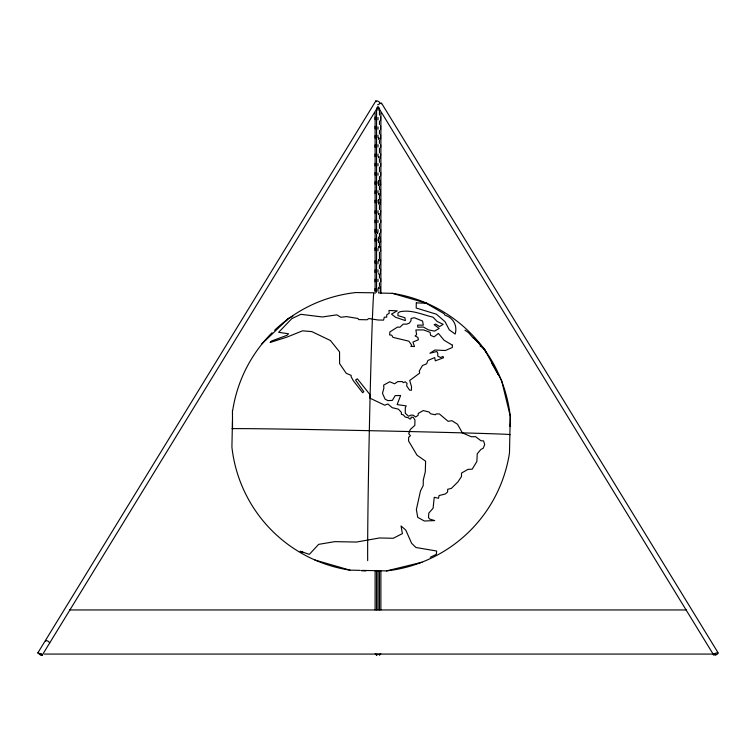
<?xml version="1.0" encoding="UTF-8"?>
<svg xmlns="http://www.w3.org/2000/svg" width="756" height="756" viewBox="0 0 756 756"><rect width="100%" height="100%" fill="white"/><g stroke="black" fill="none" stroke-linecap="round" stroke-linejoin="round"><path stroke-width="1.13" d="M375.108 609.95L375.118 570.978M375.118 293.422L375.127 112.72M376.554 609.95L376.554 570.978M376.564 292.241L376.564 234.369M376.564 232.007L376.564 107.995M378 609.95L378 570.978M378.009 291.06L378.009 288.697M378.009 281.61L378.009 279.248M378.009 272.169L378.009 269.807M378.009 263.901L378.009 261.538M378.009 250.907L378.009 248.544M378.009 232.007L378.009 229.644M378.009 222.557L378.009 220.194M378.009 213.107L378.009 210.744M378.009 193.035L378.009 190.673M378.009 175.316L378.009 172.954M378.009 165.866L378.009 163.504M378.009 156.416L378.009 154.054M378.009 146.966L378.009 144.613M378.009 137.526L378.009 135.163M378.009 129.257L378.009 126.895M378.009 119.807L378.009 117.445M378.009 110.357L378.009 106.813L713.834 655.244C715.129 651.54 721.678 652.532 715.28 655.244L714.562 654.072M379.446 609.95L379.446 570.978M379.446 286.335L379.446 282.791M379.446 278.066L379.446 274.522M379.446 268.616L379.446 265.072M379.446 259.176L379.446 252.088M379.446 246.182L379.446 242.638M379.446 236.732L379.455 233.188M379.455 228.463L379.455 223.738M379.455 219.013L379.455 215.469M379.455 209.563L379.455 204.838M379.455 198.932L379.455 195.388M379.455 189.491L379.455 185.948M379.455 180.041L379.455 176.498M379.455 171.773L379.455 167.048M379.455 162.323L379.455 158.779M379.455 152.873L379.455 148.148M379.455 143.423L379.455 139.879M379.455 133.973L379.455 130.429M379.455 124.532L379.455 120.988M379.455 115.082L379.455 107.995M380.882 609.95L380.882 570.978M380.892 293.422L380.892 112.72M232.527 428.964L232.451 410.413M232.461 420.827L231.912 447.098A140.03 140.011 -59 0 0 349.886 570.137L360.168 570.355M510.527 422.916L510.253 426.535L510.291 416.263L501.682 380.788L497.968 373.757M380.58 120.346L380.58 116.433M378.661 138.064L378.463 138.83M379.087 137.998L378.728 138.934M380.58 129.588L380.58 125.666M380.58 138.821L380.58 134.908M380.58 166.537L380.674 163.334M378.69 180.656L377.896 182.442M377.896 183.651L378.661 184.247L378.463 185.012M380.58 175.77L380.674 172.566M380.58 185.003L380.296 180.419M378.69 199.537L377.896 200.916M377.896 202.126L378.661 202.721L378.463 203.487M378.69 237.044L378.661 238.716L377.896 239.302M377.896 240.512L378.661 241.107L378.463 241.882M380.58 232.631L380.674 229.437M380.58 241.873L380.296 237.28M378.661 260.792L378.69 260.007M380.58 251.105L380.296 246.522M37.838 652.891L40.72 655.244L41.438 654.072L37.838 652.891L375.836 100.935C378.803 100.35 382.092 103.808 377.622 104.819M40.002 654.072L42.166 655.244L41.438 654.072M49.698 642.95L48.497 641.419L46.296 640.455M375.836 100.935L376.176 101.758M375.212 653.713L376.554 655.244L378 654.072M381.525 103.789L381.43 103.156L380.164 103.288M379.039 156.879L378.491 157.598M380.296 157.966L380.674 154.101M379.039 193.829L378.491 194.547M380.296 194.906L380.296 189.661M380.296 204.148L380.58 199.565M379.039 213.75L378.728 214.269M380.296 214.827L380.674 210.962M380.296 264.619L380.58 260.036M380.296 273.852L380.58 269.268M380.296 292.326L380.296 287.072M42.166 655.244L378 106.823M378.463 194.254L378.69 193.687L378.69 194.67M378.463 214.165L378.69 213.608L378.69 214.591M378.728 241.986L378.728 237.838M261.633 344.075L288.064 318.796M378.491 185.305L379.087 184.18L378.728 180.977M378.491 203.78L379.087 202.655L378.728 199.452M45.549 640.455L45.71 641.419M430.24 557.276L436.325 554.346L436.675 551.02L415.961 547.505L411.623 543.299L405.783 530.098L401.049 525.959L402.39 533.623L393.196 538.281L379.531 537.97L356.435 542.052L334.804 541.646L318.616 544.367L309.374 554.356L300.113 551.266L303.562 552.513M386.458 570.922L422.018 562.237M69.637 609.95L686.363 609.95M44.349 654.072L713.38 654.072M713.957 654.072L715.998 654.072M379.71 293.054L392.279 293.319L427.282 303.468M362.455 570.402L386.429 570.903A140.03 140.011 -59 0 0 509.487 452.91L510.253 416.367A140.03 140.011 -59 0 0 392.279 293.319M361.321 570.506L365.989 570.61M361.311 570.685L365.98 570.789M314.874 559.998L349.915 570.156M480.107 346.097C483.377 347.136 485.295 350.444 486.703 353.354L486.401 352.863L498.591 375.099L491.655 362.984M377.594 233.046L376.885 232.498M377.698 232.848L377.216 232.479M479.559 344.018L473.483 337.677L481.563 346.059M510.102 434.776L509.638 434.502A140.03 1.021 1.2 0 0 387.601 431.062L351.058 430.296A140.03 1.021 1.2 0 0 232.064 428.68M292.874 316.263L287.951 318.654L286.155 320.818M464.949 330.174L468.436 332.593L473.388 338.197M378.491 246.891L379.039 247.599M480.514 345.048L480.088 344.613L484.502 349.593L483.273 347.873M482.64 347.184L483.112 347.656M478.803 343.252L484.227 348.818L485.919 352.079L484.086 348.733M378.728 259.922L379.087 260.858M378.728 287.63L379.039 288.159M378.463 181.081L378.69 181.648M378.463 199.556L378.69 200.113M378.463 237.942L378.69 238.509M378.463 260.026L378.69 260.584M378.463 287.734L378.69 288.301M381.61 103.288L718.162 652.891M375.222 232.631L375.505 233.302M380.788 653.713L379.446 655.244L379.446 654.072M380.58 278.501L380.674 281.704M380.674 144.859L380.674 147.344M380.674 220.194L380.674 222.68M378.69 138.272L378.69 138.849M378.69 156.813L378.69 157.73M378.69 184.455L378.69 185.031M378.69 202.92L378.69 203.912M378.69 241.315L378.69 241.892M378.69 246.758L378.69 247.675M378.69 273.209L378.69 274.097M378.69 287.308L378.69 288.225M378.69 292.09L378.69 293.13M377.112 232.338L377.112 233.538M376.554 654.072L376.554 655.244M375.127 117.152L375.127 119.637M375.127 126.384L375.127 128.87M375.127 135.626L375.127 138.102M375.127 144.859L375.127 147.344M375.127 154.101L375.127 156.577M375.127 163.334L375.127 165.819M375.127 172.566L375.127 175.052M375.127 181.809L375.127 184.284M375.127 191.041L375.127 193.527M375.127 200.283L375.127 202.759M375.127 210.962L375.127 213.438M375.127 220.194L375.127 222.68M375.127 229.437L375.127 231.912M375.127 238.669L375.127 241.155M375.127 247.902L375.127 250.387M375.127 260.754L375.127 263.23M375.127 269.986L375.127 272.472M375.127 279.219L375.127 281.704M375.127 288.461L375.127 290.937M232.678 410.546A140.03 140.011 -59 0 1 272.056 332.744M274.608 330.259A140.03 140.011 -59 0 1 355.736 292.553L373.776 292.799A140.03 1.786 -88.8 0 0 369.722 412.407L368.947 448.951A140.03 1.786 -88.8 0 0 367.681 560.659M452.371 345.152L452.343 347.505L445.36 350.51L434.927 350.028L429.89 353.26L436.77 351.493L437.715 353.052L437.809 356.208L440.568 357.493L443.073 356.463L443.507 357.796L435.295 360.82L434.709 357.579L427.924 360.461L426.592 363.825L422.491 365.498L419.268 371.035L419.675 373.105L409.686 380.495L411.519 386.647L411.444 390.257L409.62 390.162L406.615 385.796L407.087 383.462L405.225 381.799L403.354 382.678L402.268 381.553L397.732 381.619L394.594 383.783L389.727 381.771L383.651 385.106L383.887 388.111L382.479 393.375L385.116 399.177L387.875 400.585L392.336 400.425L395.18 395.624L400.614 395.482L397.146 404.573L406.218 405.887L405.32 407.739L405.254 413.163L408.514 416.263L410.999 415.091L413.419 415.261L415.583 416.991L418.153 415.337L418.191 413.456L423.237 410.565L429.162 412.048L430.504 413.759L435.39 414.789L436.155 413.901L439.434 413.976L448.11 421.319L451.89 420.686L457.512 424.248L462.351 432.848L471.29 436.751L475.552 436.656L481.052 440.805L483.538 440.89L484.719 444.556L483.207 448.27L480.873 449.451L477.244 453.808L476.866 461.5L472.226 469.155L467.898 469.4L461.519 473.076L461.472 476.592L457.89 481.931L451.37 488.385L447.684 489.293L447.609 491.995L445.284 493.999L439.028 495.567L438.556 498.261L434.246 497.297L433.094 508.23L428.803 513.116L428.501 517.624L429.663 519.041L434.709 520.582L424.371 521.007L417.737 517.35L416.367 509.525L420.497 490.899L423.199 485.626L423.303 479.928L425.288 471.839L425.619 461.217L417.047 455.206L408.571 440.975L408.646 437.223L410.413 435.796L408.722 433.585L410.281 429.502L414.836 425.373L414.95 420.052L413.201 417.236L411.084 417.17L411.056 418.408L410.064 419.136L408.164 417.681L405.197 417.038L403.411 414.912L401.37 414.326L401.408 412.398L398.44 409.176L392.166 407.673L387.913 403.978L384.747 405.188L369.882 398.128L370.128 394.821L357.38 378.794L355.566 379.985L363.816 391.702L362.682 392.742L353.298 380.693L351.134 376.705L351.171 375.373L346.239 373.313L339.605 363.608L339.548 351.89L330.438 340.521L311.822 331.6L302.542 330.835L286.855 337.157L270.128 342.468L271.536 341.022L287.063 335.286L288.546 333.783L278.643 332.319L291.816 318.626L300.831 314.316L322.387 316.962L336.789 314.855L340.918 317.274L346.503 316.594L357.909 318.465L358.741 319.599L367.057 319.769L368.824 318.512L377.953 319.996L383.585 320.119L384.284 317.199L386.656 317.151L386.788 314.751L389.198 313.296L388.971 310.461L397.24 310.858L391.532 314.08L395.52 317.246L405.358 320.61L404.933 317.728L397.949 315.611L398.015 313.05L399.82 311.774C411.434 309.336 422.018 314.6 433.027 317.18L437.185 321.451L443.158 324.333L439.586 326.554L435.626 324.116L434.142 324.702L439.17 328.435L434.558 331.128L428.529 329.899L423.341 327.008L417.794 327.235L417.662 325.146L423.322 325.127L422.557 321.045L414.335 317.737L411.122 318.427L410.971 320.752L409.346 323.124L406.615 324.173L403.298 324.097L399.924 327.216L397.486 327.083L389.879 331.95L389.605 334.946L391.759 335.182L392.94 337.356L408.854 341.183L411.727 345.161L410.858 346.428L414.496 346.513L412.918 342.052L418.399 339.784L417.86 337.403L415.072 335.966L416.603 334.672L415.885 329.975L423.672 329.918L430.051 332.328L430.636 335.343L434.067 336.845L438.404 333.434L444.122 340.295L452.371 345.152M416.31 302.882L416.197 308.023L436.401 314.203L445.038 321.697L449.3 329.843L455.178 334.067C457.616 325.609 453.345 317.794 444.963 315.195L444.065 313.683L426.157 303.241L416.31 302.882"/></g></svg>
